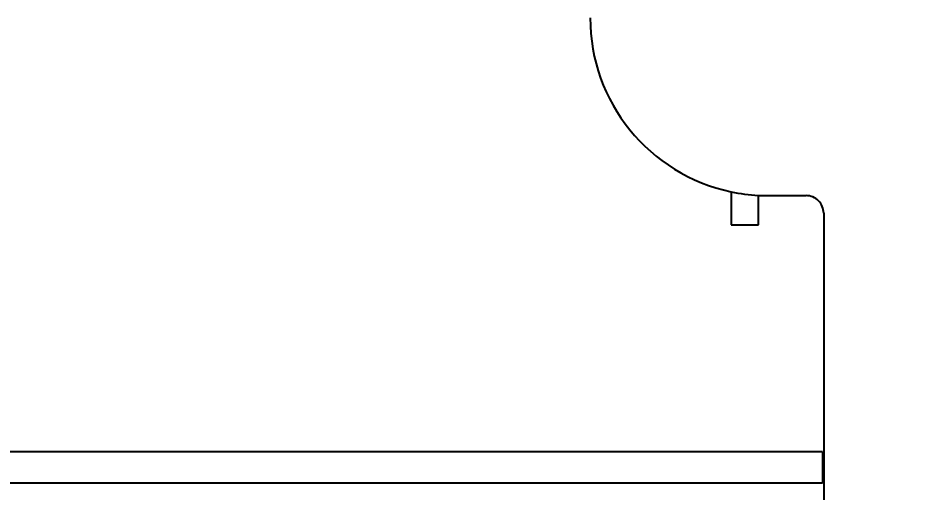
# Model space of a CAD drawing. Extents: x -144 to 4730, y -3845 to 502.
# Drawn here: x 1109.76 to 1132.66, y -3217.82 to -3205.68 of the extents above; entities that cross this region are included whole.
import ezdxf

# ---------------------------------------------------------------- set-up
doc = ezdxf.new("R2010")
doc.units = 0
doc.header["$LTSCALE"] = 15
doc.header["$MEASUREMENT"] = 0
doc.layers.get('0').update_dxf_attribs({"linetype": 'CONTINUOUS'})
doc.layers.get('Defpoints').update_dxf_attribs({"linetype": 'CONTINUOUS'})
doc.styles.add('标准', font='arial.ttf', dxfattribs={"oblique": 5})
doc.dimstyles.new('MSTD', dxfattribs={"dimtxt": 3.2, "dimasz": 1.4, "dimexe": 0.5, "dimexo": 0.5, "dimgap": 0.5, "dimtad": 0, "dimzin": 1, "dimdsep": 46, "dimtxsty": '标准', "dimcen": 0, "dimclrd": 5, "dimclre": 5, "dimclrt": 3, "dimadec": 1, "dimazin": 2, "dimtfac": 0.5, "dimtmove": 0, "dimatfit": 3, "dimfxl": 0, "dimlwd": -1, "dimarcsym": 0})

# ---------------------------------------------------------------- blocks, each defined once
blk = doc.blocks.new('*D37')
at = {"color": 5, "lineweight": -2}
for p, q in [((1130.376, -3226.545), (1130.376, -3228.845)), ((1130.376, -3228.845), (1130.564, -3227.795)), ((1130.564, -3227.795), (1130.564, -3230.595))]:
    blk.add_line(p, q, dxfattribs=at)
at = {"layer": 'Defpoints', "color": 0}
for p in [(1101.506, -3199.728), (1130.376, -3226.045), (1130.564, -3230.595)]:
    blk.add_point(p, dxfattribs=at)
at = {"color": 3, "insert": (1130.564, -3236.667), "char_height": 3.2, "attachment_point": 5, "rotation": 90, "style": '标准'}
blk.add_mtext('28.87', dxfattribs=at)

msp = doc.modelspace()

# ---------------------------------------------------------------- linework, layer by layer
at = {"color": 4, "linetype": 'Continuous'}
for p, q in [((1128.006, -3210.132), (1128.006, -3210.978)), ((1128.706, -3210.978), (1128.706, -3210.225)), ((1128.006, -3210.978), (1128.706, -3210.978)), ((1130.346, -3216.786), (1072.666, -3216.786)), ((1130.346, -3216.786), (1130.346, -3217.586)), ((1130.346, -3217.586), (1072.666, -3217.586))]:
    msp.add_line(p, q, dxfattribs=at)
at = {"color": 7, "linetype": 'Continuous'}
for p, q in [((1128.952, -3210.231), (1129.926, -3210.231)), ((1130.376, -3210.681), (1130.376, -3226.898))]:
    msp.add_line(p, q, dxfattribs=at)
for centre, radius, start, end in [((1128.952, -3205.682), 4.549, 179.9929, 258.0017), ((1128.952, -3205.682), 4.549, 266.904, 270.0062), ((1129.926, -3210.681), 0.45, 0.0121, 90.0407)]:
    msp.add_arc(centre, radius, start, end, dxfattribs=at)
at = {"color": 4, "linetype": 'Continuous'}
msp.add_arc((1128.952, -3205.682), 4.549, 258.0017, 266.904, dxfattribs=at)

# ---------------------------------------------------------------- dimensions: what is measured, and where the dimension line sits
dim = msp.add_ordinate_dim(feature_location=(1130.376, -3226.045), offset=(0.188, -4.55), dtype=1, origin=(1101.506, -3199.728), dimstyle='MSTD')
dim.commit()
dim.dimension.update_dxf_attribs({"geometry": '*D37', "text_midpoint": (1130.564, -3236.667)})

doc.saveas('drawing.dxf')
